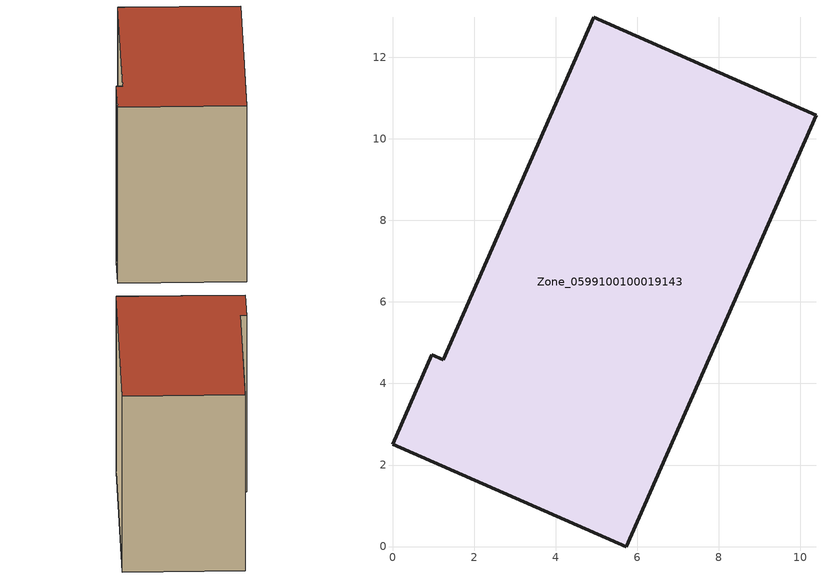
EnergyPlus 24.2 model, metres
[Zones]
Zone_0599100100019143
 floor ground (C_G): 5.73,0 0,2.51 0.96,4.71 1.24,4.58 4.94,12.98 10.39,10.58 z0
 wall outside (C_F): 5.73,0 10.39,10.58 4.94,12.98 1.24,4.58 0.96,4.71 0,2.51 5.73,0 z0:9.38
 roof outside (C_R): 0,2.51 5.73,0 10.39,10.58 4.94,12.98 1.24,4.58 0.96,4.71 z9.38
[BUILDING]
Pand.0599100100019143: North Axis=0; Terrain=City; Loads Convergence Tolerance Value=0.04; Temperature Convergence Tolerance Value=0.4; Solar Distribution=FullExterior; Maximum Number of Warmup Days=25; Minimum Number of Warmup Days=1
[Site:Location]
Rotterdam.The.Hague.AP_ZH_NLD Design_Conditions: Latitude=51.96; Longitude=4.45; Time Zone=1; Elevation=-4.5
[SITE:GROUNDTEMPERATURE:BUILDINGSURFACE]
18, 18, 18, 18, 18, 18, 18, 18, 18, 18, 18, 18
[MATERIAL] Thermal Absorptance=0.9; Solar Absorptance=0.7; Visible Absorptance=0.7
Name | Roughness | Thickness | Conductivity | Density | Specific Heat
G.TC.2015-2018 | MediumSmooth | 0.15 | 0.0428571 | 540 | 1210
F.TC.2015-2018 | Rough | 0.3 | 0.0666667 | 1920 | 840
R.TC.2015-2018 | MediumRough | 0.2 | 0.0333333 | 1500 | 1000
[CONSTRUCTION]
C_G: G.TC.2015-2018
C_F: F.TC.2015-2018
C_R: R.TC.2015-2018
[ZONE]
Zone_0599100100019143: Type=1; Multiplier=1; Ceiling Height=Autocalculate; Volume=Autocalculate; Floor Area=autocalculate; Part of Total Floor Area=Yes
[ZONEINFILTRATION:DESIGNFLOWRATE]
Infil_Zone_0599100100019143: Zone or ZoneList or Space or SpaceList=Zone_0599100100019143; Schedule=AlwaysOn; Design Flow Rate Calculation Method=Flow/Area; Flow Rate per Floor Area=0.0015; Constant Term Coefficient=1; Temperature Term Coefficient=0; Velocity Term Coefficient=0; Velocity Squared Term Coefficient=0
[HVACTEMPLATE:ZONE:IDEALLOADSAIRSYSTEM]
Zone_0599100100019143: Maximum Heating Supply Air Temperature=50; Minimum Cooling Supply Air Temperature=13; Maximum Heating Supply Air Humidity Ratio=0.0156; Minimum Cooling Supply Air Humidity Ratio=0.0077; Heating Limit=NoLimit; Cooling Limit=NoLimit; Dehumidification Control Type=ConstantSensibleHeatRatio; Cooling Sensible Heat Ratio=0.7; Dehumidification Setpoint=60; Humidification Control Type=None; Humidification Setpoint=30; Outdoor Air Method=None; Outdoor Air Flow Rate per Person=0.00944; Outdoor Air Flow Rate per Zone Floor Area=0; Outdoor Air Flow Rate per Zone=0; Demand Controlled Ventilation Type=None; Outdoor Air Economizer Type=NoEconomizer; Heat Recovery Type=None; Sensible Heat Recovery Effectiveness=0.7; Latent Heat Recovery Effectiveness=0.65
[ZONECONTROL:THERMOSTAT]
ThermostatControl_Zone_0599100100019143: Zone or ZoneList=Zone_0599100100019143; Control Type Schedule=DualSetpointControlType; Control 1=Thermostat_Zone_0599100100019143; Temperature Difference Between Cutout And Setpoint=0
[THERMOSTATSETPOINT:DUALSETPOINT]
Thermostat_Zone_0599100100019143: Heating Setpoint Temperature Schedule=HeatingSetpoint_Zone_0599100100019143; Cooling Setpoint Temperature Schedule=CoolingSetpoint_Zone_0599100100019143
[SCHEDULE:COMPACT]
HeatingSetpoint_Zone_0599100100019143: Through: 12/31, For: AllDays, Until: 24:00, 21
CoolingSetpoint_Zone_0599100100019143: Through: 12/31, For: AllDays, Until: 24:00, 24
DualSetpointControlType: Through: 12/31, For: AllDays, Until: 24:00, 4
AlwaysOn: Through: 12/31, For: AllDays, Until: 24:00, 1
